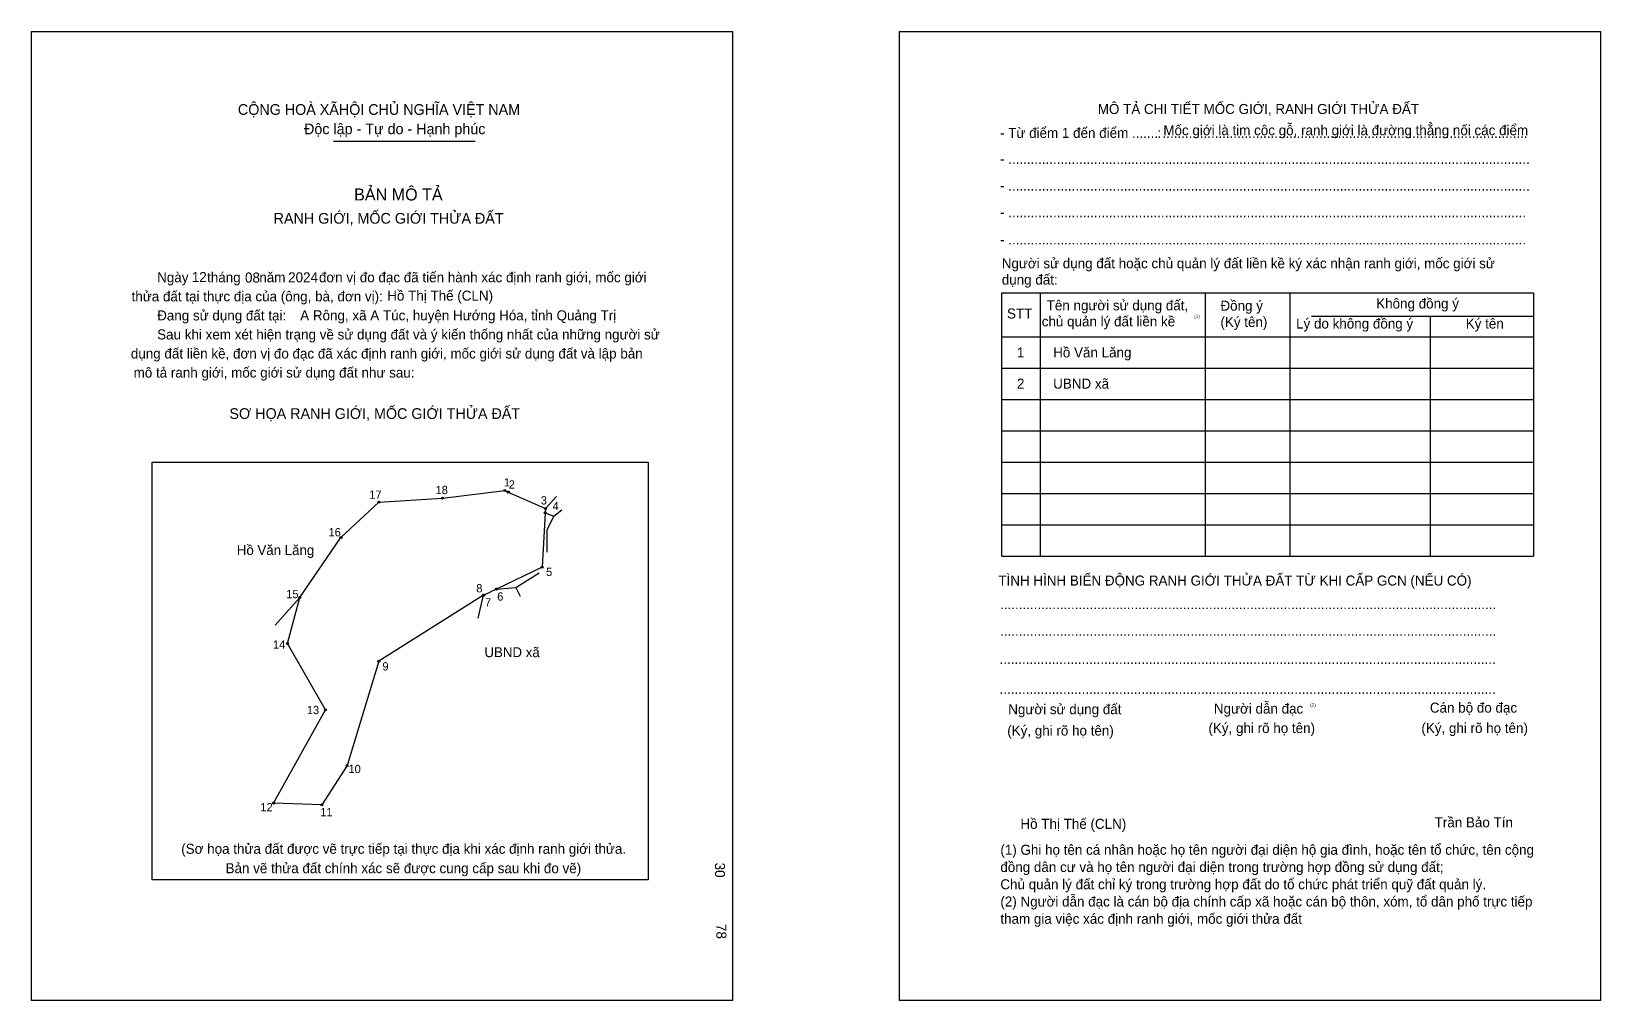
# Model space of a CAD drawing. Extents: x 546258 to 546985, y 1823034 to 1823483.
import ezdxf

# ---------------------------------------------------------------- set-up
doc = ezdxf.new("R2010")
doc.units = 0
for name, color, linetype in [('bmtKhungInTrang1', 7, 'Continuous'), ('bmtKhungInTrang2', 7, 'Continuous'), ('bmtNoiDung', 7, 'Continuous'), ('bmtTemplate', 7, 'Continuous'), ('CanhThua', 7, 'Continuous'), ('MocDinhThua', 7, 'Continuous'), ('RauThua', 7, 'Continuous'), ('SoHieuDinhThua', 7, 'Continuous'), ('TenChuLanCan', 7, 'Continuous')]:
    doc.layers.add(name, color=color, linetype=linetype)

msp = doc.modelspace()

# ---------------------------------------------------------------- linework, layer by layer
at = {"layer": 'bmtKhungInTrang1'}
msp.add_lwpolyline([(546258.44, 1823482.8), (546582.88, 1823482.8), (546582.88, 1823034.05), (546258.44, 1823034.05)], close=True, dxfattribs=at)
at = {"layer": 'bmtKhungInTrang2'}
msp.add_lwpolyline([(546660.25, 1823482.8), (546984.69, 1823482.8), (546984.69, 1823034.05), (546660.25, 1823034.05)], close=True, dxfattribs=at)
at = {"layer": 'bmtTemplate'}
for p, q in [((546398.25, 1823431.94), (546463.86, 1823431.94)), ((546725.34, 1823361.76), (546725.34, 1823239.77)), ((546801.66, 1823361.76), (546801.66, 1823239.77)), ((546840.92, 1823361.91), (546840.92, 1823239.77)), ((546953.63, 1823361.76), (546953.63, 1823239.77)), ((546850.88, 1823351.01), (546953.63, 1823351.01)), ((546707.54, 1823341.43), (546953.63, 1823341.43)), ((546707.54, 1823326.91), (546953.63, 1823326.91)), ((546707.54, 1823312.38), (546953.63, 1823312.38)), ((546707.54, 1823297.86), (546953.63, 1823297.86)), ((546707.54, 1823283.34), (546953.63, 1823283.34)), ((546707.54, 1823268.81), (546953.63, 1823268.81)), ((546707.54, 1823254.29), (546953.63, 1823254.29)), ((546707.54, 1823239.77), (546953.63, 1823239.77))]:
    msp.add_line(p, q, dxfattribs=at)
for points in [[(546707.38, 1823361.76), (546953.63, 1823361.76)], [(546707.38, 1823361.76), (546707.38, 1823239.77)], [(546905.73, 1823350.87), (546905.73, 1823239.77)]]:
    msp.add_lwpolyline(points, dxfattribs=at)
msp.add_lwpolyline([(546314.26, 1823089.94), (546314.26, 1823283.32), (546543.82, 1823283.32), (546543.82, 1823089.94)], close=True, dxfattribs=at)
at = {"layer": 'CanhThua'}
for p, q in [((546448.7, 1823266.66), (546477.54, 1823270.23)), ((546477.54, 1823270.23), (546479.16, 1823269.52)), ((546479.16, 1823269.52), (546496.32, 1823261.92)), ((546401.72, 1823248.43), (546419.18, 1823264.78)), ((546419.18, 1823264.78), (546448.7, 1823266.66)), ((546496.32, 1823261.92), (546496.21, 1823259.95)), ((546496.21, 1823259.95), (546494.85, 1823234.68)), ((546382.73, 1823220.68), (546401.72, 1823248.43)), ((546494.85, 1823234.68), (546473.75, 1823224.62)), ((546473.75, 1823224.62), (546467.87, 1823221.81)), ((546376.91, 1823199.39), (546382.73, 1823220.68)), ((546467.74, 1823221.73), (546419.23, 1823191.15)), ((546467.87, 1823221.81), (546467.74, 1823221.73)), ((546394.5, 1823168.64), (546376.91, 1823199.39)), ((546419.23, 1823191.15), (546404.55, 1823142.93)), ((546370.56, 1823125.51), (546394.5, 1823168.64)), ((546404.55, 1823142.93), (546392.84, 1823124.72)), ((546392.84, 1823124.72), (546370.56, 1823125.51))]:
    msp.add_line(p, q, dxfattribs=at)
at = {"layer": 'MocDinhThua'}
for centre in [(546477.54, 1823270.23), (546479.16, 1823269.52), (546419.18, 1823264.78), (546448.7, 1823266.66), (546496.32, 1823261.92), (546496.21, 1823259.95), (546401.72, 1823248.43), (546494.85, 1823234.68), (546473.75, 1823224.62), (546382.73, 1823220.68), (546467.74, 1823221.73), (546467.87, 1823221.81), (546376.91, 1823199.39), (546419.23, 1823191.15), (546394.5, 1823168.64), (546404.55, 1823142.93), (546370.56, 1823125.51), (546392.84, 1823124.72)]:
    msp.add_circle(centre, 0.459, dxfattribs=at)
at = {"layer": 'RauThua'}
for p, q in [((546496.32, 1823261.92), (546501.53, 1823267.47)), ((546500.22, 1823258.41), (546503.94, 1823261.25)), ((546496.21, 1823259.95), (546500.22, 1823258.41)), ((546496.21, 1823259.95), (546500.22, 1823258.41)), ((546497.12, 1823251.95), (546500.22, 1823258.41)), ((546497.1, 1823241.69), (546497.12, 1823251.95)), ((546482.57, 1823225.26), (546493.48, 1823232.11)), ((546473.75, 1823224.62), (546482.57, 1823225.26)), ((546473.75, 1823224.62), (546482.57, 1823225.26)), ((546482.57, 1823225.26), (546484.63, 1823221.33)), ((546371.31, 1823207.92), (546382.73, 1823220.68)), ((546465.19, 1823211.08), (546467.74, 1823221.73))]:
    msp.add_line(p, q, dxfattribs=at)

# ---------------------------------------------------------------- texts
at = {"layer": 'bmtNoiDung'}
for s, height, p in [('12', 4.642, (546332.68, 1823366.76)), ('08', 4.642, (546357.3, 1823366.5)), ('2024', 4.642, (546377.27, 1823366.6)), ('Hồ Thị Thế (CLN)', 4.6422, (546423.13, 1823358.13)), ('A Rông, xã A Túc, huyện Hướng Hóa, tỉnh Quảng Trị', 4.6422, (546382.85, 1823349)), ('1', 4.64, (546714.53, 1823331.85)), ('Hồ Văn Lăng ', 4.6422, (546731.33, 1823331.85)), ('2', 4.64, (546714.53, 1823317.39)), ('UBND xã ', 4.642, (546731.33, 1823317.39)), ('Hồ Thị Thế (CLN)', 4.6422, (546716.17, 1823113.58))]:
    msp.add_text(s, height=height, dxfattribs=at).set_placement(p)
for s, p in [('30', (546574.8, 1823097.93)), ('78', (546575.46, 1823069.52))]:
    msp.add_text(s, height=4.642, rotation=270, dxfattribs=at).set_placement(p)
at = {"layer": 'bmtTemplate'}
for s, height, p in [('CỘNG HOÀ XÃHỘI CHỦ NGHĨA VIỆT NAM', 4.9517, (546354.01, 1823444.15)), ('MÔ TẢ CHI TIẾT MỐC GIỚI, RANH GIỚI THỬA ĐẤT', 4.6404, (546751.99, 1823444.54)), ('Độc lập - Tự do - Hạnh phúc', 4.9517, (546384.63, 1823435.19)), ('- Từ điểm 1 đến điểm .......', 4.6404, (546706.75, 1823433.48)), (':', 4.64, (546779.66, 1823433.48)), ('Mốc giới là tim cộc gỗ, ranh giới là đường thẳng nối các điểm', 4.6404, (546782.33, 1823434.71)), ('..................................................................................................', 4.6404, (546781.95, 1823433.48)), ('- ............................................................................................................................................', 4.64042, (546706.75, 1823421.45)), ('BẢN MÔ TẢ', 5.571, (546407.8, 1823404.5)), ('- ............................................................................................................................................', 4.64042, (546706.75, 1823409.11)), ('RANH GIỚI, MỐC GIỚI THỬA ĐẤT', 4.9517, (546370.56, 1823393.76)), ('- ...........................................................................................................................................', 4.64042, (546706.75, 1823396.76)), ('- ...........................................................................................................................................', 4.64042, (546706.75, 1823384.13)), ('Người sử dụng đất hoặc chủ quản lý đất liền kề ký xác nhận ranh giới, mốc giới sử', 4.6404, (546707.54, 1823373.09)), ('Ngày     tháng     năm         đơn vị đo đạc đã tiến hành xác định ranh giới, mốc giới ', 4.6422, (546316.65, 1823366.61)), ('dụng đất:', 4.64, (546707.54, 1823365.54)), ('thửa đất tại thực địa của (ông, bà, đơn vị):', 4.6422, (546304.82, 1823357.79)), ('Tên người sử dụng đất,', 4.6404, (546728.33, 1823353.63)), ('Đồng ý', 4.64, (546808.75, 1823353.49)), ('Không đồng ý', 4.6404, (546880.82, 1823354.5)), ('Đang sử dụng đất tại:', 4.6422, (546316.65, 1823348.97)), ('STT', 4.64, (546709.97, 1823349.85)), ('chủ quản lý đất liền kề', 4.6404, (546726.05, 1823346.21)), ('(1)', 1.547, (546796.63, 1823350.02)), ('(Ký tên)', 4.64, (546808.75, 1823345.93)), ('Lý do không đồng ý', 4.6404, (546843.76, 1823345.21)), ('Ký tên', 4.64, (546922.29, 1823345.21)), ('Sau khi xem xét hiện trạng về sử dụng đất và ý kiến thống nhất của những người sử ', 4.6422, (546316.65, 1823340.16)), ('dụng đất liền kề, đơn vị đo đạc đã xác định ranh giới, mốc giới sử dụng đất và lập bản', 4.6422, (546304.47, 1823331.34)), ('mô tả ranh giới, mốc giới sử dụng đất như sau:', 4.6422, (546305.75, 1823322.52)), ('SƠ HỌA RANH GIỚI, MỐC GIỚI THỬA ĐẤT', 4.9517, (546350.1, 1823303.37)), ('TÌNH HÌNH BIẾN ĐỘNG RANH GIỚI THỬA ĐẤT TỪ KHI CẤP GCN (NẾU CÓ)', 4.6404, (546705.97, 1823226.22)), ('.....................................................................................................................................', 4.64738, (546706.75, 1823215.3)), ('.....................................................................................................................................', 4.64738, (546706.75, 1823202.96)), ('.....................................................................................................................................', 4.64738, (546706.52, 1823189.89)), ('.....................................................................................................................................', 4.64738, (546706.52, 1823176.09)), ('Người sử dụng đất', 4.6404, (546710.54, 1823166.65)), ('Người dẫn đạc', 4.6404, (546805.72, 1823166.94)), ('(2)', 1.547, (546850.28, 1823170.14)), ('Cán bộ đo đạc', 4.6404, (546905.68, 1823167.38)), ('(Ký, ghi rõ họ tên)', 4.6404, (546710.07, 1823156.78)), ('(Ký, ghi rõ họ tên)', 4.6404, (546803.19, 1823157.94)), ('(Ký, ghi rõ họ tên)', 4.6404, (546901.74, 1823157.94)), ('Trần Bảo Tín', 4.6404, (546907.89, 1823114.27)), ('(Sơ họa thửa đất được vẽ trực tiếp tại thực địa khi xác định ranh giới thửa.', 4.6422, (546327.8, 1823102.03)), ('(1) Ghi họ tên cá nhân hoặc họ tên người đại diện hộ gia đình, hoặc tên tổ chức, tên cộng', 4.6404, (546706.89, 1823101.58)), ('Bản vẽ thửa đất chính xác sẽ được cung cấp sau khi đo vẽ)', 4.6422, (546348.32, 1823093.05)), ('đồng dân cư và họ tên người đại diện trong trường hợp đồng sử dụng đất;', 4.6404, (546706.89, 1823093.59)), ('Chủ quản lý đất chỉ ký trong trường hợp đất do tổ chức phát triển quỹ đất quản lý.', 4.6404, (546706.89, 1823085.6)), ('(2) Người dẫn đạc là cán bộ địa chính cấp xã hoặc cán bộ thôn, xóm, tổ dân phố trực tiếp', 4.6404, (546706.89, 1823077.62)), ('tham gia việc xác định ranh giới, mốc giới thửa đất', 4.6404, (546706.89, 1823069.63))]:
    msp.add_text(s, height=height, dxfattribs=at).set_placement(p)
at = {"layer": 'SoHieuDinhThua'}
for s, height, p in [('1', 3.83, (546477.11, 1823272.1)), ('17', 3.826, (546414.81, 1823266.38)), ('18', 3.826, (546445.49, 1823268.56)), ('2', 3.83, (546479.36, 1823271.1)), ('3', 3.83, (546494.19, 1823263.75)), ('4', 3.83, (546499.67, 1823261.16)), ('16', 3.826, (546395.96, 1823249.01)), ('5', 3.83, (546496.65, 1823230.64)), ('8', 3.83, (546464.33, 1823223.05)), ('15', 3.826, (546376.4, 1823220.38)), ('7', 3.83, (546468.36, 1823216.55)), ('6', 3.83, (546474.03, 1823219.25)), ('14', 3.826, (546370.27, 1823196.99)), ('9', 3.83, (546420.9, 1823186.91)), ('13', 3.826, (546385.91, 1823166.69)), ('10', 3.826, (546405.18, 1823139.41)), ('12', 3.826, (546364.4, 1823121.71)), ('11', 3.826, (546392.13, 1823119.42))]:
    msp.add_text(s, height=height, dxfattribs=at).set_placement(p)
at = {"layer": 'TenChuLanCan'}
for s, height, p in [('Hồ Văn Lăng', 4.5911, (546353.51, 1823240.35)), ('UBND xã', 4.591, (546468.12, 1823193.08))]:
    msp.add_text(s, height=height, dxfattribs=at).set_placement(p)

doc.saveas('drawing.dxf')
